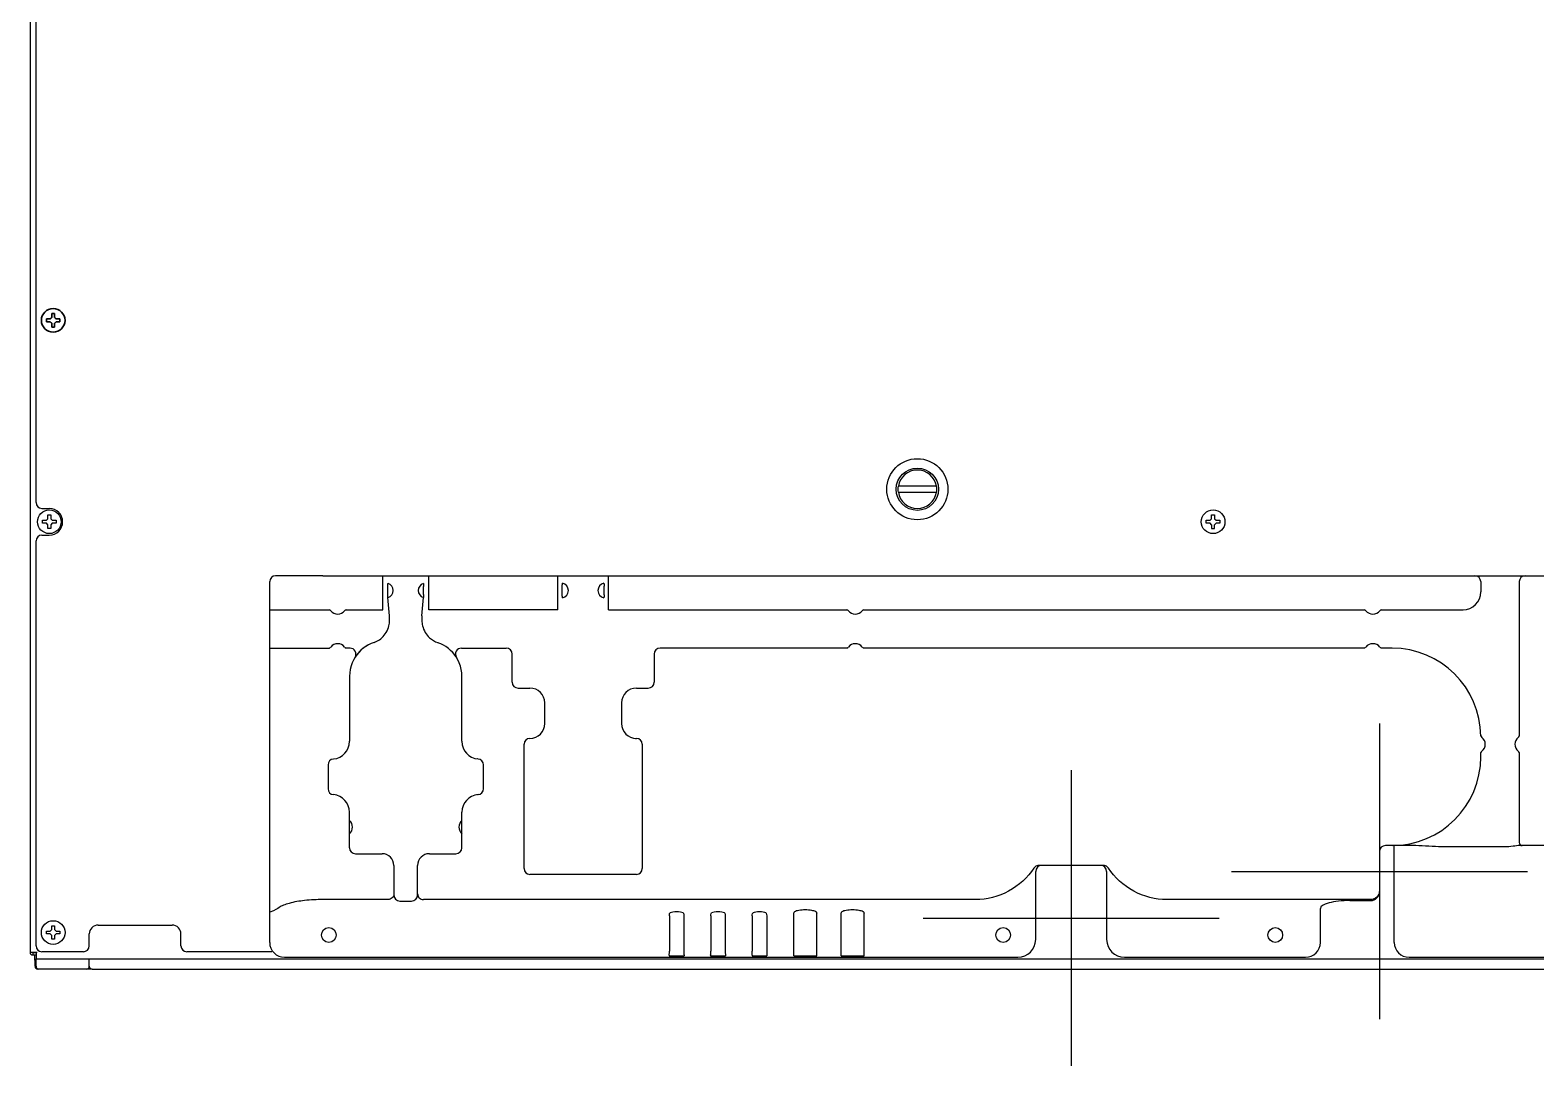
# Model space of a CAD drawing. Header units: millimetres. Extents: x 7025 to 12152, y 3757 to 7444.
# Drawn here: x 7025 to 7535, y 5579 to 5929 of the extents above; entities that cross this region are included whole.
import ezdxf

# ---------------------------------------------------------------- set-up
doc = ezdxf.new("R2010")
doc.units = ezdxf.units.MM
doc.header["$LTSCALE"] = 346.5
doc.layers.get('0').update_dxf_attribs({"linetype": 'CONTINUOUS'})
doc.layers.add('1', color=7, linetype='CONTINUOUS', true_color=0xffffff)
doc.layers.add('GEOM', color=7, linetype='CONTINUOUS')

msp = doc.modelspace()

# ---------------------------------------------------------------- linework, layer by layer
at = {"color": 7, "linetype": 'Continuous'}
for p, q in [((7331.97, 5774.7), (7318.96, 5774.7)), ((7318.96, 5772.7), (7331.97, 5772.7)), ((7124.46, 5744.45), (7108.46, 5744.45)), ((7203.38, 5744.45), (7221.54, 5744.45)), ((7106.46, 5620.45), (7106.46, 5742.45)), ((7146.43, 5738.13), (7146.43, 5740.76)), ((7158.49, 5738.13), (7158.49, 5740.76)), ((7205.39, 5738.01), (7205.39, 5740.89)), ((7219.53, 5738.01), (7219.53, 5740.89)), ((7106.46, 5732.95), (7126.69, 5732.95)), ((7203.91, 5732.95), (7203.38, 5732.95)), ((7221.02, 5732.95), (7301.69, 5732.95)), ((7307.23, 5732.95), (7476.69, 5732.95)), ((7482.23, 5732.95), (7509.96, 5732.95)), ((7106.46, 5719.95), (7126.69, 5719.95)), ((7133.64, 5719.95), (7132.23, 5719.95)), ((7171.28, 5719.95), (7186.46, 5719.95)), ((7188.46, 5708.45), (7188.46, 5717.95)), ((7236.46, 5717.95), (7236.46, 5708.45)), ((7301.69, 5719.95), (7238.46, 5719.95)), ((7476.69, 5719.95), (7307.23, 5719.95)), ((7485.96, 5719.95), (7482.23, 5719.95)), ((7133.46, 5710.45), (7133.46, 5688.45)), ((7171.46, 5688.45), (7171.46, 5710.45)), ((7190.46, 5706.45), (7194.46, 5706.45)), ((7230.46, 5706.45), (7234.46, 5706.45)), ((7199.46, 5694.45), (7199.46, 5701.45)), ((7225.46, 5701.45), (7225.46, 5694.45)), ((7192.46, 5645.45), (7192.46, 5687.45)), ((7194.57, 5689.45), (7194.58, 5689.45)), ((7230.2, 5689.45), (7230.42, 5689.45)), ((7232.46, 5687.45), (7232.46, 5645.45)), ((7128.12, 5682.48), (7128.15, 5682.49)), ((7176.8, 5682.48), (7176.77, 5682.49)), ((7515.96, 5683.2), (7515.96, 5684.68)), ((7528.96, 5684.68), (7528.96, 5654.2)), ((7126.2, 5680.48), (7126.2, 5672.41)), ((7178.73, 5672.41), (7178.73, 5680.48)), ((7128.12, 5670.41), (7128.16, 5670.41)), ((7176.8, 5670.41), (7176.77, 5670.41)), ((7133.46, 5661.18), (7133.46, 5664.45)), ((7171.46, 5652.45), (7171.46, 5664.45)), ((7133.46, 5652.45), (7133.46, 5661.17)), ((7486.71, 5653.21), (7483.71, 5653.2)), ((7492.84, 5653.2), (7483.71, 5653.2)), ((7486.71, 5620.45), (7486.71, 5653.2)), ((7539.27, 5653.2), (7529.16, 5653.2)), ((7135.46, 5650.45), (7144.46, 5650.45)), ((7148.46, 5646.45), (7148.46, 5636.45)), ((7156.46, 5636.45), (7156.46, 5646.45)), ((7160.46, 5650.45), (7169.46, 5650.45)), ((7388.38, 5646.45), (7366.55, 5646.45)), ((7481.71, 5651.2), (7481.71, 5637.71)), ((7481.71, 5651.2), (7481.71, 5637.71)), ((7230.46, 5643.45), (7194.46, 5643.45)), ((7365.46, 5621.45), (7365.46, 5644.45)), ((7389.46, 5644.45), (7389.46, 5621.45)), ((7150.46, 5634.45), (7154.46, 5634.45)), ((7461.71, 5620.45), (7461.71, 5631.93)), ((7471.71, 5634.61), (7478.71, 5634.61)), ((7241.61, 5629.48), (7241.61, 5617.45)), ((7246.51, 5629.48), (7246.51, 5617.45)), ((7255.61, 5629.48), (7255.61, 5617.45)), ((7260.51, 5629.48), (7260.51, 5617.45)), ((7269.61, 5629.48), (7269.61, 5617.45)), ((7274.51, 5629.48), (7274.51, 5617.45)), ((7283.66, 5615.89), (7283.66, 5630.45)), ((7291.46, 5615.89), (7291.46, 5630.45)), ((7299.66, 5615.89), (7299.66, 5630.45)), ((7307.46, 5615.89), (7307.46, 5630.45)), ((7365.46, 5628.7), (7389.46, 5628.7)), ((7241.56, 5616.12), (7241.56, 5615.89)), ((7241.56, 5615.89), (7246.56, 5615.89)), ((7246.56, 5616.12), (7246.56, 5615.89)), ((7255.56, 5616.12), (7255.56, 5615.89)), ((7255.56, 5615.89), (7260.56, 5615.89)), ((7260.56, 5616.12), (7260.56, 5615.89)), ((7269.56, 5616.12), (7269.56, 5615.89)), ((7269.56, 5615.89), (7274.56, 5615.89)), ((7274.56, 5616.12), (7274.56, 5615.89)), ((7283.66, 5615.89), (7291.46, 5615.89)), ((7299.66, 5615.89), (7307.46, 5615.89)), ((7111.46, 5615.45), (7359.46, 5615.45)), ((7395.46, 5615.45), (7456.71, 5615.45)), ((7491.71, 5615.45), (7567.46, 5615.45))]:
    msp.add_line(p, q, dxfattribs=at)
for p, q in [((7144.69, 5732.95), (7144.69, 5744.45)), ((7160.23, 5732.95), (7160.23, 5744.45)), ((7203.91, 5732.95), (7203.91, 5744.45)), ((7221.02, 5732.95), (7221.02, 5744.45))]:
    msp.add_line(p, q)
at = {"color": 4}
for p, q in [((7481.71, 5694.45), (7481.71, 5594.45)), ((7431.71, 5644.45), (7531.71, 5644.45))]:
    msp.add_line(p, q, dxfattribs=at)
at = {"color": 1}
for p, q in [((7377.46, 5678.7), (7377.46, 5578.7)), ((7327.46, 5628.7), (7427.46, 5628.7))]:
    msp.add_line(p, q, dxfattribs=at)
at = {"color": 9, "linetype": 'Continuous'}
for p, q in [((7523.96, 5652.74), (7504.77, 5652.74)), ((7146.46, 5634.95), (7124.46, 5634.95)), ((7345.11, 5634.95), (7158.46, 5634.95)), ((7478.71, 5634.95), (7409.81, 5634.95))]:
    msp.add_line(p, q, dxfattribs=at)
at = {"color": 7, "linetype": 'Continuous'}
for points in [[(7283.66, 5630.35), (7283.66, 5630.41), (7283.67, 5630.45)], [(7291.45, 5630.45), (7291.46, 5630.41), (7291.46, 5630.35)], [(7299.66, 5630.35), (7299.66, 5630.41), (7299.67, 5630.45)], [(7307.45, 5630.45), (7307.46, 5630.41), (7307.46, 5630.35)]]:
    msp.add_lwpolyline(points, dxfattribs=at)
for centre, radius in [((7325.46, 5773.7), 10.33), ((7325.46, 5773.7), 7.15), ((7126.46, 5622.95), 2.5), ((7354.46, 5622.95), 2.5), ((7446.46, 5622.95), 2.5)]:
    msp.add_circle(centre, radius, dxfattribs=at)
msp.add_circle((7033.26, 5623.8), 4)
for centre, radius, start, end in [((7325.46, 5773.7), 6.5, 8.8499, 171.1501), ((7325.46, 5773.7), 6.58, 171.2603, 188.7397), ((7325.46, 5773.7), 6.58, 351.2603, 8.7397), ((7325.46, 5773.7), 6.5, 188.8499, 351.1501), ((7108.46, 5742.45), 2, 90, 180), ((7145.71, 5739.45), 2.5, 287.8061, 72.1939), ((7159.21, 5739.45), 2.5, 107.8061, 252.1939), ((7204.96, 5739.45), 2.5, 281.8812, 78.1188), ((7219.96, 5739.45), 2.5, 101.8812, 258.1188), ((7509.96, 5738.95), 6, 270, 0), ((7126.34, 5731.95), 1, 38.6822, 72.8946), ((7132.58, 5731.95), 1, 107.1064, 141.3178), ((7301.34, 5731.95), 1, 38.6822, 72.8946), ((7307.58, 5731.95), 1, 107.1064, 141.3178), ((7476.34, 5731.95), 1, 38.6822, 72.8946), ((7482.58, 5731.95), 1, 107.1064, 141.3178), ((7129.46, 5734.45), 3, 218.6822, 321.3178), ((7304.46, 5734.45), 3, 218.6822, 321.3178), ((7479.46, 5734.45), 3, 218.6822, 321.3178), ((7126.34, 5720.95), 1, 287.1064, 321.3178), ((7129.46, 5718.45), 3, 38.6822, 141.3178), ((7132.58, 5720.95), 1, 218.6822, 252.8946), ((7145.46, 5710.45), 12, 135.213, 180), ((7133.64, 5717.95), 2, 327.6076, 90), ((7145.46, 5710.45), 12, 120.1663, 134.8711), ((7159.46, 5710.45), 12, 0, 44.6503), ((7171.28, 5717.95), 2, 90, 212.3924), ((7186.46, 5717.95), 2, 0, 90), ((7238.46, 5717.95), 2, 90, 180), ((7301.34, 5720.95), 1, 287.1064, 321.3178), ((7304.46, 5718.45), 3, 38.6822, 141.3178), ((7307.58, 5720.95), 1, 218.6822, 252.8946), ((7476.34, 5720.95), 1, 287.1064, 321.3178), ((7479.46, 5718.45), 3, 38.6822, 141.3178), ((7482.58, 5720.95), 1, 218.6822, 252.8946), ((7485.96, 5689.95), 30, 0.5028, 90), ((7190.46, 5708.45), 2, 180, 270), ((7234.46, 5708.45), 2, 270, 0), ((7194.46, 5701.45), 5, 0, 90), ((7230.46, 5701.45), 5, 90, 180), ((7194.46, 5694.45), 5, 270, 0), ((7230.46, 5694.45), 5, 180, 270), ((7127.46, 5688.45), 6, 275.2715, 0), ((7177.46, 5688.45), 6, 180, 264.7285), ((7194.46, 5687.45), 2, 90, 180), ((7230.46, 5687.45), 2, 0, 90), ((7516.96, 5690.57), 1, 181.16, 231.4343), ((7514.46, 5687.45), 3, 308.6822, 51.4343), ((7530.46, 5687.45), 3, 128.6822, 231.3178), ((7527.96, 5690.57), 1, 308.6822, 342.8944), ((7128.2, 5680.48), 2, 95.2715, 180), ((7176.73, 5680.48), 2, 0, 84.7285), ((7485.96, 5683.2), 30, 270, 0), ((7516.96, 5684.32), 1, 128.6822, 162.8941), ((7527.96, 5684.32), 1, 17.1064, 51.3178), ((7128.2, 5672.41), 2, 180, 264.7285), ((7176.73, 5672.41), 2, 275.2715, 0), ((7127.46, 5664.45), 6, 0, 84.7285), ((7177.46, 5664.45), 6, 95.2715, 180), ((7131.46, 5659.45), 3, 311.8104, 48.1898), ((7173.46, 5659.45), 3, 131.8104, 228.1898), ((7135.46, 5652.45), 2, 180, 270), ((7169.46, 5652.45), 2, 270, 0), ((7483.71, 5651.2), 2, 90, 180), ((7483.71, 5651.2), 2, 90, 180), ((7529.96, 5654.2), 1, 180, 270), ((7144.46, 5646.45), 4, 0, 90), ((7160.46, 5646.45), 4, 90, 180), ((7367.46, 5644.45), 2, 90, 180), ((7387.46, 5644.45), 2, 0, 90), ((7194.46, 5645.45), 2, 180, 270), ((7230.46, 5645.45), 2, 270, 0), ((7150.46, 5636.45), 2, 180, 270), ((7154.46, 5636.45), 2, 270, 0), ((7290.46, 5629.7), 1.29, 55.1941, 57.128), ((7306.46, 5629.7), 1.29, 55.1941, 57.128), ((7359.46, 5621.45), 6, 270, 0), ((7395.46, 5621.45), 6, 180, 270), ((7111.46, 5620.45), 5, 180, 270), ((7456.71, 5620.45), 5, 270, 0), ((7491.71, 5620.45), 5, 180, 270)]:
    msp.add_arc(centre, radius, start, end, dxfattribs=at)
for centre, major_axis, ratio, start_param, end_param in [((7478.71, 5637.71), (0, 3.11), 0.965926, -3.141593, -1.570796), ((7478.71, 5637.71), (0, 3.11), 0.965926, -3.141593, -1.570796), ((7471.71, 5631.93), (10, 0), 0.267949, 1.570796, 3.141593), ((7244.06, 5630.12), (2.5, 0), 0.267949, 0.51953, 2.622062), ((7258.06, 5630.12), (2.5, 0), 0.267949, 0.51953, 2.622062), ((7272.06, 5630.12), (2.5, 0), 0.267949, 0.51953, 2.622062)]:
    msp.add_ellipse(centre, major_axis=major_axis, ratio=ratio, start_param=start_param, end_param=end_param, dxfattribs=at)
for points, knots in [([(7146.43, 5740.76), (7146.43, 5741.01), (7146.41, 5741.4), (7146.47, 5741.65), (7146.45, 5741.84), (7146.48, 5741.83)], [0, 0, 0, 0, 0.700622, 0.9229, 1, 1, 1, 1]), ([(7146.48, 5737.07), (7146.45, 5737.06), (7146.47, 5737.25), (7146.41, 5737.49), (7146.43, 5737.88), (7146.43, 5738.13)], [0, 0, 0, 0, 0.0771, 0.299378, 1, 1, 1, 1]), ([(7158.45, 5741.83), (7158.47, 5741.84), (7158.45, 5741.65), (7158.51, 5741.4), (7158.49, 5741.01), (7158.49, 5740.76)], [0, 0, 0, 0, 0.0771, 0.299378, 1, 1, 1, 1]), ([(7158.49, 5738.13), (7158.49, 5737.88), (7158.51, 5737.49), (7158.45, 5737.25), (7158.47, 5737.06), (7158.45, 5737.07)], [0, 0, 0, 0, 0.700622, 0.9229, 1, 1, 1, 1]), ([(7205.39, 5740.89), (7205.39, 5741.12), (7205.39, 5741.48), (7205.44, 5741.74), (7205.45, 5741.9), (7205.48, 5741.89)], [0, 0, 0, 0, 0.704795, 0.921831, 1, 1, 1, 1]), ([(7205.48, 5737), (7205.45, 5737), (7205.44, 5737.15), (7205.39, 5737.41), (7205.39, 5737.77), (7205.39, 5738.01)], [0, 0, 0, 0, 0.078169, 0.295205, 1, 1, 1, 1]), ([(7219.45, 5741.89), (7219.47, 5741.9), (7219.49, 5741.74), (7219.53, 5741.48), (7219.53, 5741.12), (7219.53, 5740.89)], [0, 0, 0, 0, 0.078169, 0.295205, 1, 1, 1, 1]), ([(7219.53, 5738.01), (7219.53, 5737.77), (7219.53, 5737.41), (7219.49, 5737.15), (7219.47, 5737), (7219.45, 5737)], [0, 0, 0, 0, 0.704795, 0.921831, 1, 1, 1, 1]), ([(7287.56, 5631.43), (7286.82, 5631.43), (7285.59, 5631.33), (7284.33, 5631.05), (7283.92, 5630.76)], [0, 0, 0, 0, 0.598744, 1, 1, 1, 1]), ([(7291.16, 5630.79), (7290.75, 5631.06), (7289.51, 5631.33), (7288.29, 5631.43), (7287.56, 5631.43)], [0, 0, 0, 0, 0.405633, 1, 1, 1, 1]), ([(7303.56, 5631.43), (7302.82, 5631.43), (7301.59, 5631.33), (7300.33, 5631.05), (7299.92, 5630.76)], [0, 0, 0, 0, 0.598744, 1, 1, 1, 1]), ([(7307.16, 5630.79), (7306.75, 5631.06), (7305.51, 5631.33), (7304.29, 5631.43), (7303.56, 5631.43)], [0, 0, 0, 0, 0.405633, 1, 1, 1, 1]), ([(7241.61, 5629.48), (7241.61, 5629.59), (7241.62, 5629.92), (7241.68, 5630.35), (7241.89, 5630.45)], [0, 0, 0, 0, 0.325324, 1, 1, 1, 1]), ([(7246.23, 5630.45), (7246.29, 5630.42), (7246.54, 5630.16), (7246.51, 5629.77), (7246.51, 5629.48)], [0, 0, 0, 0, 0.178717, 1, 1, 1, 1]), ([(7255.61, 5629.48), (7255.61, 5629.59), (7255.62, 5629.92), (7255.68, 5630.35), (7255.89, 5630.45)], [0, 0, 0, 0, 0.325324, 1, 1, 1, 1]), ([(7260.23, 5630.45), (7260.29, 5630.42), (7260.54, 5630.16), (7260.51, 5629.77), (7260.51, 5629.48)], [0, 0, 0, 0, 0.178717, 1, 1, 1, 1]), ([(7269.61, 5629.48), (7269.61, 5629.59), (7269.62, 5629.92), (7269.68, 5630.35), (7269.89, 5630.45)], [0, 0, 0, 0, 0.325324, 1, 1, 1, 1]), ([(7274.23, 5630.45), (7274.29, 5630.42), (7274.54, 5630.16), (7274.51, 5629.77), (7274.51, 5629.48)], [0, 0, 0, 0, 0.178717, 1, 1, 1, 1]), ([(7241.56, 5616.12), (7241.56, 5616.22), (7241.58, 5616.66), (7241.61, 5617.1), (7241.61, 5617.45)], [0, 0, 0, 0, 0.220017, 1, 1, 1, 1]), ([(7246.51, 5617.45), (7246.51, 5617.1), (7246.54, 5616.66), (7246.56, 5616.22), (7246.56, 5616.12)], [0, 0, 0, 0, 0.780418, 1, 1, 1, 1]), ([(7255.56, 5616.12), (7255.56, 5616.22), (7255.58, 5616.66), (7255.61, 5617.1), (7255.61, 5617.45)], [0, 0, 0, 0, 0.220017, 1, 1, 1, 1]), ([(7260.51, 5617.45), (7260.51, 5617.1), (7260.54, 5616.66), (7260.56, 5616.22), (7260.56, 5616.12)], [0, 0, 0, 0, 0.780418, 1, 1, 1, 1]), ([(7269.56, 5616.12), (7269.56, 5616.22), (7269.58, 5616.66), (7269.61, 5617.1), (7269.61, 5617.45)], [0, 0, 0, 0, 0.220017, 1, 1, 1, 1]), ([(7274.51, 5617.45), (7274.51, 5617.1), (7274.54, 5616.66), (7274.56, 5616.22), (7274.56, 5616.12)], [0, 0, 0, 0, 0.780418, 1, 1, 1, 1])]:
    msp.add_open_spline(points, degree=3, knots=knots, dxfattribs=at)
at = {"color": 9, "linetype": 'Continuous'}
for points, knots in [([(7504.77, 5652.74), (7503.75, 5652.74), (7499.77, 5652.84), (7495.8, 5653.2), (7492.84, 5653.2)], [0, 0, 0, 0, 0.257069, 1, 1, 1, 1]), ([(7529.16, 5653.2), (7528.4, 5653.2), (7526.68, 5652.87), (7524.94, 5652.74), (7523.96, 5652.74)], [0, 0, 0, 0, 0.435713, 1, 1, 1, 1]), ([(7364.89, 5645.57), (7362.72, 5642.39), (7356.8, 5636.95), (7348.96, 5634.93), (7345.11, 5634.95)], [0, 0, 0, 0, 0.5003, 1, 1, 1, 1]), ([(7409.81, 5634.95), (7405.96, 5634.93), (7398.13, 5636.95), (7392.21, 5642.39), (7390.03, 5645.57)], [0, 0, 0, 0, 0.499629, 1, 1, 1, 1]), ([(7148.46, 5636.88), (7148.46, 5636.38), (7148.02, 5635.34), (7146.97, 5634.95), (7146.46, 5634.95)], [0, 0, 0, 0, 0.493895, 1, 1, 1, 1]), ([(7156.46, 5636.88), (7156.46, 5636.38), (7156.91, 5635.34), (7157.95, 5634.95), (7158.46, 5634.95)], [0, 0, 0, 0, 0.493895, 1, 1, 1, 1]), ([(7124.46, 5634.95), (7122.39, 5634.95), (7118.55, 5634.74), (7114.08, 5634.03), (7111.2, 5633.09), (7109.53, 5632.33), (7108.46, 5631.33), (7106.46, 5630.66)], [0, 0, 0, 0, 0.361961, 0.66909, 0.789306, 0.883588, 1, 1, 1, 1])]:
    msp.add_open_spline(points, degree=3, knots=knots, dxfattribs=at)
for points in [[(7365.83, 5646.31), (7365.46, 5646.17), (7365.12, 5645.9), (7364.89, 5645.57)], [(7390.03, 5645.57), (7389.81, 5645.9), (7389.47, 5646.17), (7389.09, 5646.31)], [(7481.48, 5636.77), (7481.18, 5636.06), (7480.53, 5635.43), (7479.8, 5635.15)], [(7481.71, 5637.91), (7481.71, 5637.53), (7481.63, 5637.13), (7481.48, 5636.77)], [(7479.8, 5635.15), (7479.46, 5635.01), (7479.08, 5634.95), (7478.71, 5634.95)]]:
    msp.add_open_spline(points, degree=3, dxfattribs=at)
at = {"color": 7, "linetype": 'Continuous'}
for points in [[(7366.55, 5646.45), (7366.3, 5646.45), (7366.06, 5646.4), (7365.83, 5646.31)], [(7389.09, 5646.31), (7388.87, 5646.4), (7388.62, 5646.45), (7388.38, 5646.45)], [(7283.92, 5630.76), (7283.81, 5630.68), (7283.7, 5630.58), (7283.67, 5630.45)], [(7291.45, 5630.45), (7291.42, 5630.58), (7291.31, 5630.68), (7291.2, 5630.76)], [(7299.92, 5630.76), (7299.81, 5630.68), (7299.7, 5630.58), (7299.67, 5630.45)], [(7307.45, 5630.45), (7307.42, 5630.58), (7307.31, 5630.68), (7307.2, 5630.76)]]:
    msp.add_open_spline(points, degree=3, dxfattribs=at)
at = {"layer": '1', "color": 7, "linetype": 'Continuous', "lineweight": 35}
for p, q in [((7030.96, 5830.8), (7030.96, 5831.3)), ((7030.96, 5830.3), (7030.96, 5830.8)), ((7035.56, 5831.3), (7035.56, 5830.8)), ((7035.56, 5830.8), (7035.56, 5830.3))]:
    msp.add_line(p, q, dxfattribs=at)
msp.add_circle((7033.26, 5830.8), 4, dxfattribs=at)
for points, knots in [([(7030.96, 5831.3), (7031.16, 5831.3), (7031.37, 5831.3), (7031.7, 5831.3), (7031.81, 5831.3), (7032.03, 5831.3), (7032.15, 5831.3), (7032.26, 5831.3)], [0, 0, 0, 0, 0.5, 0.5, 0.75, 0.75, 1, 1, 1, 1]), ([(7032.26, 5830.3), (7032.15, 5830.3), (7032.03, 5830.3), (7031.81, 5830.3), (7031.7, 5830.3), (7031.48, 5830.3), (7031.38, 5830.3), (7031.22, 5830.3), (7031.17, 5830.3), (7031.06, 5830.3), (7031.01, 5830.3), (7030.96, 5830.3)], [0, 0, 0, 0, 0.25, 0.25, 0.5, 0.5, 0.75, 0.75, 0.875, 0.875, 1, 1, 1, 1]), ([(7032.76, 5831.8), (7032.76, 5831.91), (7032.76, 5832.03), (7032.76, 5832.25), (7032.76, 5832.36), (7032.76, 5832.58), (7032.76, 5832.68), (7032.76, 5832.84), (7032.76, 5832.89), (7032.76, 5833), (7032.76, 5833.05), (7032.76, 5833.1)], [0, 0, 0, 0, 0.25, 0.25, 0.5, 0.5, 0.75, 0.75, 0.875, 0.875, 1, 1, 1, 1]), ([(7032.76, 5828.5), (7032.76, 5828.7), (7032.76, 5828.91), (7032.76, 5829.23), (7032.76, 5829.35), (7032.76, 5829.57), (7032.76, 5829.68), (7032.76, 5829.8)], [0, 0, 0, 0, 0.5, 0.5, 0.75, 0.75, 1, 1, 1, 1]), ([(7033.76, 5833.1), (7033.76, 5832.89), (7033.76, 5832.68), (7033.76, 5832.36), (7033.76, 5832.25), (7033.76, 5832.03), (7033.76, 5831.91), (7033.76, 5831.8)], [0, 0, 0, 0, 0.5, 0.5, 0.75, 0.75, 1, 1, 1, 1]), ([(7033.76, 5829.8), (7033.76, 5829.68), (7033.76, 5829.57), (7033.76, 5829.35), (7033.76, 5829.24), (7033.76, 5829.02), (7033.76, 5828.91), (7033.76, 5828.75), (7033.76, 5828.7), (7033.76, 5828.6), (7033.76, 5828.55), (7033.76, 5828.5)], [0, 0, 0, 0, 0.25, 0.25, 0.5, 0.5, 0.75, 0.75, 0.875, 0.875, 1, 1, 1, 1]), ([(7034.26, 5831.3), (7034.38, 5831.3), (7034.49, 5831.3), (7034.71, 5831.3), (7034.82, 5831.3), (7035.04, 5831.3), (7035.15, 5831.3), (7035.31, 5831.3), (7035.36, 5831.3), (7035.46, 5831.3), (7035.51, 5831.3), (7035.56, 5831.3)], [0, 0, 0, 0, 0.25, 0.25, 0.5, 0.5, 0.75, 0.75, 0.875, 0.875, 1, 1, 1, 1]), ([(7035.56, 5830.3), (7035.36, 5830.3), (7035.15, 5830.3), (7034.82, 5830.3), (7034.71, 5830.3), (7034.49, 5830.3), (7034.38, 5830.3), (7034.26, 5830.3)], [0, 0, 0, 0, 0.5, 0.5, 0.75, 0.75, 1, 1, 1, 1])]:
    msp.add_open_spline(points, degree=3, knots=knots, dxfattribs=at)
for points in [[(7032.26, 5831.3), (7032.3, 5831.34), (7032.39, 5831.42), (7032.52, 5831.55), (7032.64, 5831.68), (7032.72, 5831.76), (7032.76, 5831.8)], [(7032.76, 5829.8), (7032.72, 5829.84), (7032.64, 5829.92), (7032.51, 5830.05), (7032.39, 5830.17), (7032.3, 5830.26), (7032.26, 5830.3)], [(7032.76, 5833.1), (7032.93, 5833.1), (7033.26, 5833.1), (7033.6, 5833.1), (7033.76, 5833.1)], [(7033.76, 5831.8), (7033.8, 5831.76), (7033.88, 5831.68), (7034.01, 5831.55), (7034.14, 5831.42), (7034.22, 5831.34), (7034.26, 5831.3)], [(7034.26, 5830.3), (7034.22, 5830.26), (7034.14, 5830.17), (7034.01, 5830.04), (7033.88, 5829.92), (7033.8, 5829.84), (7033.76, 5829.8)], [(7033.76, 5828.5), (7033.6, 5828.5), (7033.26, 5828.5), (7032.93, 5828.5), (7032.76, 5828.5)]]:
    msp.add_open_spline(points, degree=3, dxfattribs=at)
at = {"layer": 'GEOM', "color": 7, "linetype": 'Continuous'}
for p, q in [((7025.46, 6272.8), (7025.46, 5617.1)), ((7027.46, 5769.2), (7027.46, 6253.04)), ((7029.46, 5767.2), (7031.96, 5767.2)), ((7030.96, 5763.2), (7031.46, 5763.7)), ((7031.46, 5763.7), (7031.46, 5765)), ((7031.46, 5765), (7032.46, 5765)), ((7032.46, 5765), (7032.46, 5763.7)), ((7032.46, 5763.7), (7032.96, 5763.2)), ((7424.46, 5763.2), (7424.96, 5763.7)), ((7424.96, 5763.7), (7424.96, 5765)), ((7424.96, 5765), (7425.96, 5765)), ((7425.96, 5765), (7425.96, 5763.7)), ((7425.96, 5763.7), (7426.46, 5763.2)), ((7029.66, 5762.2), (7029.66, 5763.2)), ((7029.66, 5763.2), (7030.96, 5763.2)), ((7030.96, 5762.2), (7029.66, 5762.2)), ((7031.46, 5761.7), (7030.96, 5762.2)), ((7031.46, 5760.4), (7031.46, 5761.7)), ((7032.46, 5760.4), (7031.46, 5760.4)), ((7032.96, 5762.2), (7032.46, 5761.7)), ((7032.46, 5761.7), (7032.46, 5760.4)), ((7032.96, 5763.2), (7034.26, 5763.2)), ((7034.26, 5762.2), (7032.96, 5762.2)), ((7034.26, 5763.2), (7034.26, 5762.2)), ((7423.16, 5762.2), (7423.16, 5763.2)), ((7423.16, 5763.2), (7424.46, 5763.2)), ((7424.46, 5762.2), (7423.16, 5762.2)), ((7424.96, 5761.7), (7424.46, 5762.2)), ((7424.96, 5761.7), (7424.96, 5760.4)), ((7424.96, 5760.4), (7425.96, 5760.4)), ((7426.46, 5762.2), (7425.96, 5761.7)), ((7425.96, 5760.4), (7425.96, 5761.7)), ((7426.46, 5763.2), (7427.76, 5763.2)), ((7427.76, 5762.2), (7426.46, 5762.2)), ((7427.76, 5763.2), (7427.76, 5762.2)), ((7027.46, 5619.3), (7027.46, 5756.2)), ((7029.46, 5758.2), (7031.96, 5758.2)), ((7124.46, 5744.45), (7203.38, 5744.45)), ((7221.54, 5744.45), (7570.46, 5744.45)), ((7515.96, 5742.45), (7515.96, 5738.95)), ((7528.96, 5742.45), (7528.96, 5690.22)), ((7132.23, 5732.95), (7144.69, 5732.95)), ((7203.38, 5732.95), (7160.23, 5732.95)), ((7163.27, 5721.83), (7163.34, 5721.8)), ((7032.76, 5626.1), (7033.76, 5626.1)), ((7032.76, 5624.8), (7032.76, 5626.1)), ((7032.76, 5626.1), (7033.76, 5626.1)), ((7032.76, 5624.8), (7032.76, 5626.1)), ((7033.76, 5626.1), (7033.76, 5624.8)), ((7033.76, 5626.1), (7033.76, 5624.8)), ((7048.46, 5626.3), (7073.46, 5626.3)), ((7030.96, 5623.8), (7030.96, 5624.3)), ((7030.96, 5624.3), (7032.26, 5624.3)), ((7030.96, 5624.3), (7032.26, 5624.3)), ((7030.96, 5623.3), (7030.96, 5623.8)), ((7032.26, 5623.3), (7030.96, 5623.3)), ((7032.26, 5623.3), (7030.96, 5623.3)), ((7032.26, 5624.3), (7032.76, 5624.8)), ((7032.26, 5624.3), (7032.76, 5624.8)), ((7032.76, 5622.8), (7032.26, 5623.3)), ((7032.76, 5622.8), (7032.26, 5623.3)), ((7032.76, 5621.5), (7032.76, 5622.8)), ((7032.76, 5621.5), (7032.76, 5622.8)), ((7033.76, 5621.5), (7032.76, 5621.5)), ((7033.76, 5621.5), (7032.76, 5621.5)), ((7033.76, 5624.8), (7034.26, 5624.3)), ((7033.76, 5624.8), (7034.26, 5624.3)), ((7034.26, 5623.3), (7033.76, 5622.8)), ((7034.26, 5623.3), (7033.76, 5622.8)), ((7033.76, 5622.8), (7033.76, 5621.5)), ((7033.76, 5622.8), (7033.76, 5621.5)), ((7034.26, 5624.3), (7035.56, 5624.3)), ((7034.26, 5624.3), (7035.56, 5624.3)), ((7035.56, 5623.3), (7034.26, 5623.3)), ((7035.56, 5623.3), (7034.26, 5623.3)), ((7035.56, 5624.3), (7035.56, 5623.8)), ((7035.56, 5624.3), (7035.56, 5623.8)), ((7035.56, 5623.8), (7035.56, 5623.3)), ((7035.56, 5623.8), (7035.56, 5623.3)), ((7045.46, 5619.3), (7045.46, 5623.3)), ((7076.46, 5619.3), (7076.46, 5623.3)), ((7025.46, 5617.1), (7027.9, 5617.1)), ((7026.36, 5617), (7026.36, 5616.2)), ((7026.36, 5617), (7027.46, 5617)), ((7026.36, 5616.2), (7027.46, 5616.2)), ((7027.09, 5617.1), (7027.09, 5617)), ((7027.13, 5612.39), (7027.09, 5616.2)), ((7027.46, 5617.1), (7027.46, 5614.9)), ((7043.46, 5617.3), (7029.46, 5617.3)), ((7107.16, 5617.3), (7078.46, 5617.3)), ((7027.46, 5612.4), (7027.46, 5614.9)), ((7027.46, 5614.9), (7823.46, 5614.9)), ((7044.46, 5611.4), (7028.06, 5611.4)), ((7046.46, 5611.4), (7044.46, 5611.4)), ((7045.46, 5612.4), (7045.46, 5614.9)), ((7046.46, 5611.4), (7804.46, 5611.4))]:
    msp.add_line(p, q, dxfattribs=at)
at = {"layer": 'GEOM', "color": 9, "linetype": 'Continuous'}
for p, q in [((7146.97, 5730.94), (7146.46, 5737.09)), ((7157.96, 5730.94), (7158.47, 5737.09))]:
    msp.add_line(p, q, dxfattribs=at)
at = {"layer": 'GEOM', "color": 7, "linetype": 'Continuous'}
for centre in [(7031.96, 5762.7), (7425.46, 5762.7)]:
    msp.add_circle(centre, 4, dxfattribs=at)
for centre, radius, start, end in [((7029.46, 5769.2), 2, 180, 270), ((7031.96, 5762.7), 4.5, 270, 90), ((7029.46, 5756.2), 2, 90, 180), ((7513.96, 5742.45), 2, 0, 90), ((7530.96, 5742.45), 2, 90, 180), ((7133.64, 5717.95), 2, 327.6076, 90), ((7145.52, 5710.39), 12.08, 107.9483, 147.507), ((7159.46, 5710.45), 12, 32.3924, 71.1243), ((7048.46, 5623.3), 3, 90, 180), ((7073.46, 5623.3), 3, 0, 90), ((7026.36, 5617.1), 0.9, 180, 270), ((7026.36, 5617.1), 0.1, 180, 270), ((7029.46, 5619.3), 2, 180, 270), ((7043.46, 5619.3), 2, 270, 0), ((7078.46, 5619.3), 2, 180, 270), ((7028.13, 5612.4), 1, 180.5, 266.1275), ((7028.46, 5612.4), 1, 180, 270), ((7044.46, 5612.4), 1, 270, 0), ((7046.46, 5612.4), 1, 180, 270)]:
    msp.add_arc(centre, radius, start, end, dxfattribs=at)
at = {"layer": 'GEOM', "color": 9, "linetype": 'Continuous'}
for centre, radius, start, end in [((7139.41, 5729.28), 7.59, 346.156, 0.8422), ((7165.51, 5729.28), 7.59, 179.1583, 193.843), ((7138.97, 5729.43), 8.06, 297.315, 312.3197), ((7138.96, 5729.45), 8.08, 290.5191, 297.3008)]:
    msp.add_arc(centre, radius, start, end, dxfattribs=at)
for points in [[(7147, 5729.39), (7146.99, 5729.91), (7146.98, 5730.42), (7146.97, 5730.94)], [(7157.96, 5730.94), (7157.95, 5730.42), (7157.94, 5729.91), (7157.93, 5729.39)], [(7144.4, 5723.47), (7145.54, 5724.51), (7146.41, 5725.96), (7146.78, 5727.46)], [(7158.15, 5727.46), (7158.52, 5725.96), (7159.38, 5724.51), (7160.52, 5723.47)], [(7160.52, 5723.47), (7161.31, 5722.75), (7162.27, 5722.18), (7163.27, 5721.83)]]:
    msp.add_open_spline(points, degree=3, dxfattribs=at)

doc.saveas('drawing.dxf')
